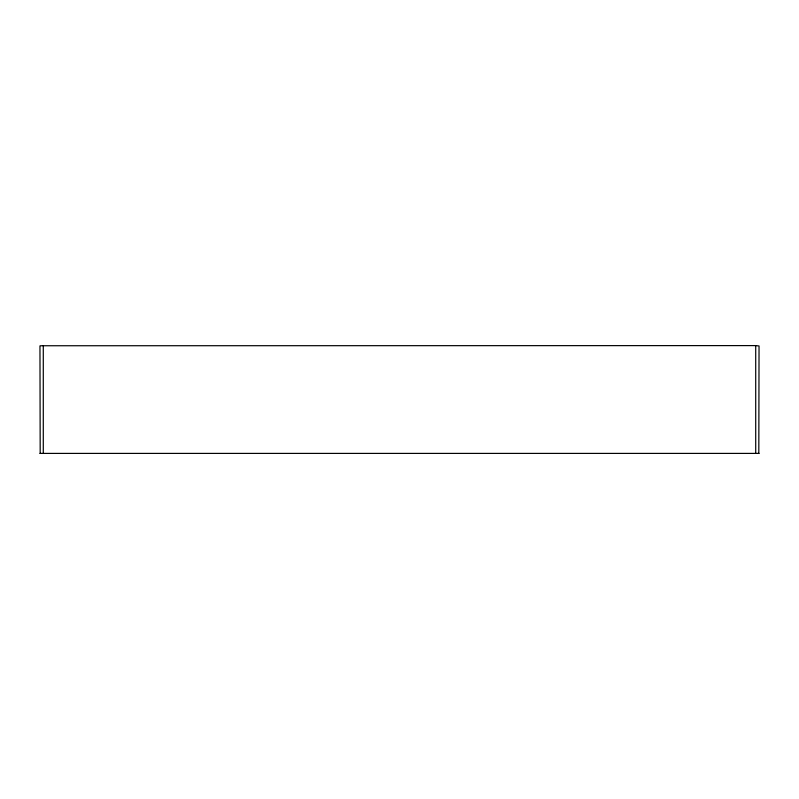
<?xml version="1.0" encoding="UTF-8"?>
<svg xmlns="http://www.w3.org/2000/svg" width="799" height="799" viewBox="0 0 799 799"><rect width="100%" height="100%" fill="white"/><g stroke="black" fill="none" stroke-linecap="round" stroke-linejoin="round"><path stroke-width="1.2" d="M758.81 453.403L759.04 345.967L755.714 345.597L40.519 345.747L39.96 345.917L40.19 453.403M39.96 453.403L759.04 453.403M755.714 345.597L755.714 453.403M43.286 345.597L43.286 453.403"/></g></svg>
